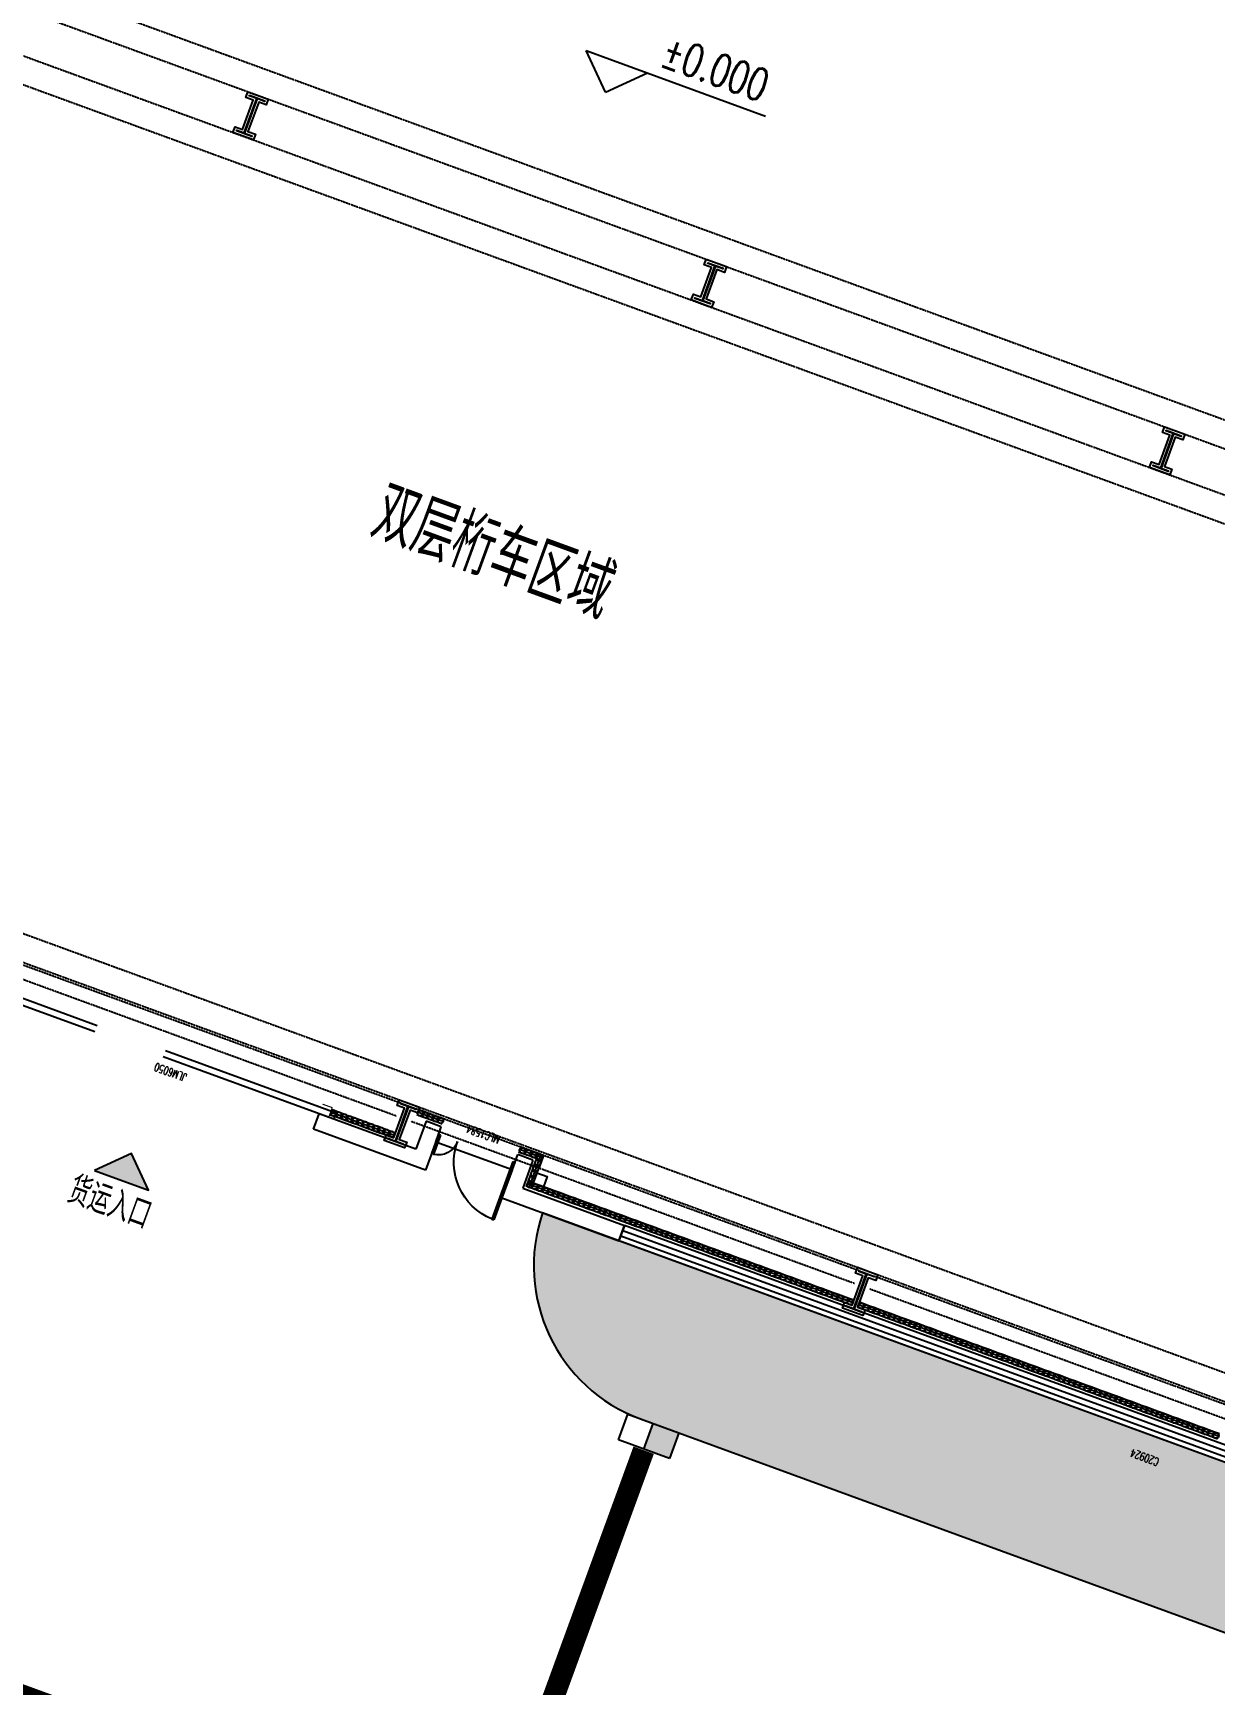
# Model space of a CAD drawing. Extents: x -111898 to 889894, y -2 to 1194865.
# Drawn here: x 607970 to 629772, y 846741 to 877197 of the extents above; entities that cross this region are included whole.
import ezdxf

# ---------------------------------------------------------------- set-up
doc = ezdxf.new("R2010")
doc.units = 0
doc.header["$LTSCALE"] = 10
doc.header["$MEASUREMENT"] = 0
doc.linetypes.add('10平面$0$10平面$0$DASH', pattern=[0.35, 0.25, -0.1])
doc.linetypes.add('10平面$0$DASH', pattern=[0.35, 0.25, -0.1])
doc.layers.get('Defpoints').update_dxf_attribs({"color": 210})
for name, color, linetype in [('0-WALL', 252, 'Continuous'), ('10平面$0$10平面$0$WINDOW', 4, 'Continuous'), ('10平面$0$10平面$0$WINDOW_TEXT', 7, 'Continuous'), ('10平面$0$A-HRAIL', 173, 'Continuous'), ('10平面$0$A-SFCE', 30, 'Continuous'), ('10平面$0$A-TEXT', 61, 'Continuous'), ('10平面$0$AS-WALL', 40, 'Continuous'), ('10平面$0$FH-tri', 180, 'Continuous'), ('10平面$0$建-窗', 4, 'Continuous'), ('10平面$0$建-门窗编号', 7, 'Continuous'), ('Gps-ZF雨水', 4, 'TG_Y'), ('TWT_雨水口', 4, 'Continuous'), ('WALL', 252, 'Continuous')]:
    doc.layers.add(name, color=color, linetype=linetype)
doc.layers.add('GPS-ZF给水', color=3, linetype='TG_J', lineweight=60)
doc.styles.add('10平面$0$10平面$0$_TCH_WINDOW', font='SIMPLEX', dxfattribs={"height": 3.5, "bigfont": 'GBCBIG'})
doc.styles.add('10平面$0$A-STANDARD', font='SIMPLEX', dxfattribs={"bigfont": 'GBCBIG'})
doc.styles.add('10平面$0$A-WIN-LABEL', font='SIMPLEX', dxfattribs={"bigfont": 'GBCBIG'})
doc.styles.add('10平面$0$Standard', font='gbenor.shx', dxfattribs={"bigfont": 'gbcbig.shx'})
doc.styles.add('TG_LINETYPE', font='SIMPLEX', dxfattribs={"width": 0.8, "height": 3.5, "bigfont": 'HZTXT'})
doc.linetypes.add('TG_J', pattern='A,2,-0.3,["J",TG_LINETYPE,S=0.1,R=0,X=-0.23,Y=-0.15],0', length=2.3)
doc.linetypes.add('TG_Y', pattern='A,2,-0.3,["Y",TG_LINETYPE,S=0.1,R=0,X=-0.25,Y=-0.15],0', length=2.3)

# ---------------------------------------------------------------- blocks, each defined once
blk = doc.blocks.new('10平面$0$JYC-1')
at = {"layer": '10平面$0$FH-tri'}
h = blk.add_hatch(color=2, dxfattribs=at)
h.dxf.hatch_style = 1
h.paths.add_polyline_path([(-170967, 42437), (-169717, 43687), (-170967, 43687)])
at = {"layer": '10平面$0$FH-tri', "color": 2}
blk.add_lwpolyline([(-170967, 42437), (-169717, 43687), (-169717, 43687), (-170967, 43687)], close=True, dxfattribs=at)
at = {"layer": '10平面$0$A-TEXT', "style": '10平面$0$A-STANDARD'}
blk.add_text('货运入口', height=900.2, rotation=45, dxfattribs=at).set_placement((-170482, 41220))
blk = doc.blocks.new('10平面$0$10平面$0$$DorLib2D$00000126')
at = {"color": 0, "linetype": 'Continuous'}
for p, q in [((-0.532, 0.5), (-0.532, 0.9)), ((0.532, 0.9), (0.532, 0.5))]:
    blk.add_line(p, q, dxfattribs=at)
at = {"color": 0, "linetype": '10平面$0$10平面$0$DASH'}
for p, q in [((-0.532, 0.9), (0.532, 0.9)), ((-0.532, 0.5), (0.532, 0.5))]:
    blk.add_line(p, q, dxfattribs=at)
blk = doc.blocks.new('10平面$0$WINDOW2DLIB$DYNSTYLE$00000005')
at = {"color": 0}
for points in [[(-0.5, 0.5), (-0.5, -0.5)], [(-0.5, 0.5), (0.5, 0.5)], [(0.5, -0.5), (0.5, 0.5)], [(0.5, 0.1667), (-0.5, 0.1667)], [(0.5, -0.1667), (-0.5, -0.1667)], [(-0.5, -0.5), (0.5, -0.5)]]:
    blk.add_lwpolyline(points, dxfattribs=at)
blk = doc.blocks.new('10平面$0$DOOR2DLIB$SYSLIB$00000123')
at = {"color": 0}
for p, q in [((0.475, -0.001), (0.475, 0.752)), ((0.475, 0.752), (0.5, 0.752)), ((0.5, -0.001), (0.5, 0.752)), ((-0.5, 0), (-0.5, 0.252)), ((-0.475, 0.252), (-0.5, 0.252)), ((-0.475, 0), (-0.475, 0.252)), ((-0.475, 0), (-0.5, 0)), ((0.475, -0.001), (0.5, -0.001))]:
    blk.add_line(p, q, dxfattribs=at)
for centre, radius, start, end in [((0.505, -0.002), 0.755, 92.2493, 179.7238), ((-0.501, 0.003), 0.251, 359.7899, 84.0974)]:
    blk.add_arc(centre, radius, start, end, dxfattribs=at)
blk = doc.blocks.new('10平面$0$42343243-M')
at = {"layer": '10平面$0$10平面$0$WINDOW'}
blk.add_line((198654, 1222620), (200154, 1222620), dxfattribs=at)
at = {"layer": '10平面$0$AS-WALL'}
for p, q in [((198654, 1223170), (196354, 1223170)), ((198654, 1222620), (198654, 1223170)), ((200154, 1223170), (202354, 1223170)), ((200154, 1222620), (200154, 1223170)), ((202354, 1223170), (202354, 1222870)), ((198354, 1222870), (196354, 1222870)), ((198354, 1222320), (198354, 1222870)), ((200454, 1222870), (202354, 1222870)), ((200454, 1222320), (200454, 1222870)), ((198354, 1222320), (198654, 1222320)), ((200154, 1222320), (200454, 1222320))]:
    blk.add_line(p, q, dxfattribs=at)
for points in [[(196354, 1222870), (196354, 1223170)], [(198654, 1222620), (198654, 1222320)], [(200154, 1222620), (200154, 1222320)]]:
    blk.add_lwpolyline(points, dxfattribs=at)
at = {"layer": '10平面$0$10平面$0$WINDOW'}
ref = blk.add_blockref('10平面$0$DOOR2DLIB$SYSLIB$00000123', (199404, 1222470), dxfattribs=dict(at, xscale=-1500, yscale=1500, zscale=300))
ref.add_attrib('A0', 'MLC1584', (199059, 1222108), dxfattribs={"layer": '10平面$0$10平面$0$WINDOW_TEXT', "height": 148.8, "style": '10平面$0$10平面$0$_TCH_WINDOW', "width": 0.705882})
ref = blk.add_blockref('10平面$0$10平面$0$$DorLib2D$00000126', (205254, 1223020), dxfattribs=dict(at, xscale=6000, yscale=-300, zscale=300))
ref.add_attrib('A0', 'JLM6050', (204885, 1223016), dxfattribs={"layer": '10平面$0$10平面$0$WINDOW_TEXT', "height": 148.8, "style": '10平面$0$10平面$0$_TCH_WINDOW', "width": 0.705882})
at = {"layer": '10平面$0$建-窗'}
ref = blk.add_blockref('10平面$0$WINDOW2DLIB$DYNSTYLE$00000005', (185904, 1223020), dxfattribs=dict(at, xscale=-20900, yscale=300, zscale=300, rotation=180.0000000000008))
ref.add_attrib('A0', 'C20924', (185602, 1223521), dxfattribs={"layer": '10平面$0$建-门窗编号', "height": 148.8, "style": '10平面$0$A-WIN-LABEL', "width": 0.705882})
blk = doc.blocks.new('10平面$0$3333')
at = {"layer": '10平面$0$A-SFCE', "const_width": 20}
blk.add_lwpolyline([(-227064, 766320), (-227064, 766510), (-227244, 766510), (-227244, 766320)], dxfattribs=at)
blk = doc.blocks.new('10平面$0$99平面图例外参$0$$LinePat$圆环')
for points in [[(0, 150), (300, 150)], [(0, 0), (300, 0)], [(0, -150), (300, -150)]]:
    blk.add_lwpolyline(points)
at = {"color": 0}
blk.add_circle((150, 0), 150, dxfattribs=at)
blk = doc.blocks.new('$TwtSys$00000424')
for p, q in [((-500, 250), (500, 250)), ((-500, -250), (-500, 250)), ((0, -250), (0, 250)), ((500, 250), (500, -250)), ((500, -250), (-500, -250))]:
    blk.add_line(p, q)
blk.add_solid([(0, 250), (500, 250), (0, -250), (500, -250)])

msp = doc.modelspace()

# ---------------------------------------------------------------- hatches: boundary and pattern name
at = {"layer": '0-WALL'}
h = msp.add_hatch(dxfattribs=at)
h.set_pattern_fill('草坪或沼泽', color=8, scale=400, angle=-0.200257)
h.set_pattern_definition([(359.79974, (-824318.4, 704905.5), (1605.5824, 1594.398), [240, -48, 64, -48, 240, -960]), (359.79974, (-824398.3, 704953.8), (1605.5824, 1594.398), [160, -120, 240, -120, 160, -800]), (359.79974, (-823836, 705591.9), (1605.5824, 1594.398), [200, -80, 200, -1120]), (359.79974, (-824634.9, 705914.7), (1605.5824, 1594.398), [80, -160, 80, -1280]), (89.79974, (-824474.9, 705914.1), (-1594.398, 1605.5824), [144, -1456]), (89.79974, (-823998.3, 704952.4), (-1594.398, 1605.5824), [160, -1440]), (89.79974, (-823596, 705591), (-1594.398, 1605.5824), [160, -1440]), (44.79974, (-823790.3, 704935.7), (5.5922, 1599.9902), [160, -2102.7417]), (134.79974, (-824206.3, 704937.2), (-1599.9902, 5.5922), [160, -2102.7417]), (63.23469, (-823838.3, 704943.9), (5.5922, 1599.99023), [160, -3417.7088]), (75.7635, (-823918.27, 704952.15), (5.59221, 1599.99023), [160, -6436.969]), (75.7635, (-823516.03, 705590.75), (5.59221, 1599.99023), [128, -6468.969]), (75.7635, (-824442.9, 705914), (5.59221, 1599.99023), [112, -6484.969]), (103.835987, (-824078.27, 704952.7), (5.59221, 1599.99023), [160, -6436.969]), (103.835987, (-823676.03, 705591.3), (5.59221, 1599.99023), [128, -6468.969]), (103.835987, (-824506.9, 705914.2), (5.59221, 1599.99023), [112, -6484.969]), (116.364795, (-824158.3, 704945), (5.5922, 1599.99023), [160, -3417.7069])])
edge = h.paths.add_edge_path()
edge.add_line((741503.08, 933538.38), (741712.87, 934018.57))
edge.add_line((741712.87, 934018.57), (745060.96, 941812.89))
edge.add_line((745060.96, 941812.89), (766890.86, 1001849.76))
edge.add_line((766890.86, 1001849.76), (760346.98, 1016169.02))
edge.add_line((760346.98, 1016169.02), (737579.78, 1026362.54))
edge.add_line((737579.78, 1026362.54), (720756.11, 1037729.77))
edge.add_line((720756.11, 1037729.77), (653654.65, 1067773.01))
edge.add_line((653654.65, 1067773.01), (467795.25, 820503.81))
edge.add_line((467795.25, 820503.81), (468143.58, 820404.89))
edge.add_line((468143.58, 820404.89), (647181.92, 1058601.18))
edge.add_line((647181.92, 1058601.18), (648464.56, 1058132.56))
edge.add_line((648464.56, 1058132.56), (650350.23, 1063296.8))
edge.add_line((650350.23, 1063296.8), (720796.15, 1037558.69))
edge.add_line((720796.15, 1037558.69), (718909.6, 1032395.07))
edge.add_line((718909.6, 1032395.07), (725484.49, 1029992.9))
edge.add_line((725484.49, 1029992.9), (726513.26, 1032808.65))
edge.add_line((726513.26, 1032808.65), (729331.07, 1031779.14))
edge.add_line((729331.07, 1031779.14), (728302.36, 1028963.46))
edge.add_line((728302.36, 1028963.46), (747084.56, 1022101.19))
edge.add_line((747084.56, 1022101.19), (755217.14, 1018452.95))
edge.add_arc((743028.5, 1006160.87), 17310.64, -14.619994, 45.242091, ccw=False)
edge.add_line((759778.64, 1001791.54), (760685.99, 1001458.08))
edge.add_line((760685.99, 1001458.08), (765094.65, 999847.31))
edge.add_line((765094.65, 999847.31), (740941.69, 933744.02))
edge.add_line((740941.69, 933744.02), (741503.08, 933538.38))
h = msp.add_hatch(dxfattribs=at)
h.set_pattern_fill('草坪或沼泽', color=8, scale=400, angle=-0.200257)
h.set_pattern_definition([(359.79974, (-824318.4, 704905.5), (1605.5824, 1594.398), [240, -48, 64, -48, 240, -960]), (359.79974, (-824398.3, 704953.8), (1605.5824, 1594.398), [160, -120, 240, -120, 160, -800]), (359.79974, (-823836, 705591.9), (1605.5824, 1594.398), [200, -80, 200, -1120]), (359.79974, (-824634.9, 705914.7), (1605.5824, 1594.398), [80, -160, 80, -1280]), (89.79974, (-824474.9, 705914.1), (-1594.398, 1605.5824), [144, -1456]), (89.79974, (-823998.3, 704952.4), (-1594.398, 1605.5824), [160, -1440]), (89.79974, (-823596, 705591), (-1594.398, 1605.5824), [160, -1440]), (44.79974, (-823790.3, 704935.7), (5.5922, 1599.9902), [160, -2102.7417]), (134.79974, (-824206.3, 704937.2), (-1599.9902, 5.5922), [160, -2102.7417]), (63.23469, (-823838.3, 704943.9), (5.5922, 1599.99023), [160, -3417.7088]), (75.7635, (-823918.27, 704952.15), (5.59221, 1599.99023), [160, -6436.969]), (75.7635, (-823516.03, 705590.75), (5.59221, 1599.99023), [128, -6468.969]), (75.7635, (-824442.9, 705914), (5.59221, 1599.99023), [112, -6484.969]), (103.835987, (-824078.27, 704952.7), (5.59221, 1599.99023), [160, -6436.969]), (103.835987, (-823676.03, 705591.3), (5.59221, 1599.99023), [128, -6468.969]), (103.835987, (-824506.9, 705914.2), (5.59221, 1599.99023), [112, -6484.969]), (116.364795, (-824158.3, 704945), (5.5922, 1599.99023), [160, -3417.7069])])
edge = h.paths.add_edge_path()
edge.add_arc((654393.68, 841972.09), 3000.73, 249.935502, 338.960589)
edge.add_line((657194.37, 840894.8), (617369.22, 855445.32))
edge.add_arc((620220.23, 854470.73), 3012.99, 161.127468, 249.695679)
edge.add_line((619174.7, 851644.96), (653364.2, 839153.48))

# ---------------------------------------------------------------- linework, layer by layer
msp.add_lwpolyline([(653364.2, 839153.48, 0.40923859), (657194.37, 840894.8), (617369.22, 855445.32, 0.40691312), (619174.7, 851644.96)], format="xyb", close=True, dxfattribs=at)
at = {"layer": 'Defpoints', "color": 1}
msp.add_lwpolyline([(617384.82, 855925.1), (617196.96, 855993.74), (617265.6, 856181.59), (617453.45, 856112.96)], close=True, dxfattribs=at)
at = {"layer": 'GPS-ZF给水', "ltscale": 0.1, "const_width": 400}
msp.add_lwpolyline([(521826.69, 877948.18), (679851.32, 820212.27)], dxfattribs=at)
at = {"layer": 'Gps-ZF雨水', "ltscale": 0.1, "const_width": 400}
msp.add_lwpolyline([(615765.65, 841577.11), (619233.52, 851068.74)], dxfattribs=at)
at = {"layer": 'WALL', "color": 8, "linetype": '10平面$0$DASH'}
for p, q in [((561759.37, 894979.94), (688842.91, 848548.68)), ((561587.78, 894510.31), (688671.33, 848079.05)), ((561313.24, 893758.89), (688396.79, 847327.63)), ((561141.66, 893289.25), (688225.2, 846857.99)), ((556097.02, 879481.95), (683180.57, 833050.69)), ((555925.43, 879012.32), (683008.98, 832581.05)), ((614753.69, 857465.58), (598128.57, 863539.74)), ((614667.89, 857230.76), (598042.77, 863304.92)), ((623207.14, 854377.03), (615035.47, 857362.63)), ((623121.34, 854142.21), (614949.67, 857127.81)), ((640028.25, 847965.1), (623403.13, 854039.26)), ((640114.04, 848199.92), (623488.92, 854274.08))]:
    msp.add_line(p, q, dxfattribs=at)
at = {"layer": 'WALL', "color": 8}
for p, q in [((618532.36, 876104.62), (618174.7, 876874.08)), ((618174.7, 876874.08), (621480.94, 875666.12)), ((618532.36, 876104.62), (619301.83, 876462.28))]:
    msp.add_line(p, q, dxfattribs=at)
for points in [[(611932.78, 876116.25), (612308.49, 875978.98), (612270.05, 875873.79), (612132.92, 875923.89), (611935.25, 875382.87), (612072.39, 875332.76), (612033.95, 875227.57), (611658.24, 875364.83), (611696.68, 875470.03), (611833.81, 875419.93), (612031.48, 875960.95), (611894.34, 876011.05)], [(611962.58, 876052.13), (612244.37, 875949.18), (612240.25, 875937.91), (612103.11, 875988.01), (611871.13, 875353.06), (612008.26, 875302.96), (612004.14, 875291.69), (611722.36, 875394.64), (611726.48, 875405.91), (611863.61, 875355.81), (612095.6, 875990.76), (611958.47, 876040.86)], [(620386.23, 873027.7), (620761.94, 872890.43), (620723.5, 872785.23), (620586.37, 872835.33), (620388.7, 872294.31), (620525.84, 872244.21), (620487.4, 872139.01), (620111.69, 872276.28), (620150.13, 872381.48), (620287.26, 872331.38), (620484.93, 872872.4), (620347.79, 872922.5)], [(620416.04, 872963.58), (620697.82, 872860.62), (620693.7, 872849.35), (620556.56, 872899.46), (620324.58, 872264.51), (620461.71, 872214.41), (620457.6, 872203.13), (620175.81, 872306.09), (620179.93, 872317.36), (620317.07, 872267.25), (620549.05, 872902.2), (620411.92, 872952.31)], [(628839.68, 869939.14), (629215.39, 869801.88), (629176.95, 869696.68), (629039.82, 869746.78), (628842.15, 869205.76), (628979.29, 869155.66), (628940.85, 869050.46), (628565.14, 869187.73), (628603.58, 869292.93), (628740.71, 869242.82), (628938.38, 869783.84), (628801.25, 869833.95)], [(628869.49, 869875.02), (629151.27, 869772.07), (629147.15, 869760.8), (629010.02, 869810.9), (628778.03, 869175.95), (628915.16, 869125.85), (628911.05, 869114.58), (628629.27, 869217.53), (628633.38, 869228.8), (628770.52, 869178.7), (629002.5, 869813.65), (628865.37, 869863.75)], [(614723.88, 857529.71), (615099.59, 857392.44), (615061.15, 857287.24), (614924.02, 857337.34), (614726.35, 856796.32), (614863.49, 856746.22), (614825.05, 856641.02), (614449.34, 856778.29), (614487.78, 856883.49), (614624.91, 856833.38), (614822.58, 857374.4), (614685.45, 857424.51)], [(614753.69, 857465.58), (615035.47, 857362.63), (615031.35, 857351.36), (614894.22, 857401.46), (614662.23, 856766.51), (614799.36, 856716.41), (614795.25, 856705.14), (614513.47, 856808.09), (614517.58, 856819.36), (614654.72, 856769.26), (614886.7, 857404.21), (614749.57, 857454.31)], [(623177.33, 854441.15), (623553.04, 854303.88), (623514.61, 854198.68), (623377.47, 854248.79), (623179.8, 853707.77), (623316.94, 853657.66), (623278.5, 853552.46), (622902.79, 853689.73), (622941.23, 853794.93), (623078.36, 853744.83), (623276.03, 854285.85), (623138.9, 854335.95)], [(623207.14, 854377.03), (623488.92, 854274.08), (623484.8, 854262.81), (623347.67, 854312.91), (623115.68, 853677.96), (623252.82, 853627.86), (623248.7, 853616.59), (622966.92, 853719.54), (622971.03, 853730.81), (623108.17, 853680.71), (623340.15, 854315.65), (623203.02, 854365.76)]]:
    msp.add_lwpolyline(points, close=True, dxfattribs=at)

# ---------------------------------------------------------------- block references
at = {"layer": '10平面$0$A-HRAIL'}
for p, xscale, yscale, zscale, rotation in [((613469.68, 857302.3), -0.3461108940497231, 0.3333333333333334, 0.3333333333333333, 159.9297114343897), ((613567.21, 857266.67), -0.3461108940497231, 0.3333333333333334, 0.3333333333333333, 159.9297114343897), ((613664.73, 857231.04), -0.3461108940497231, 0.3333333333333334, 0.3333333333333333, 159.9297114343897), ((613762.26, 857195.41), -0.3461108940497231, 0.3333333333333334, 0.3333333333333333, 159.9297114343897), ((613859.79, 857159.77), -0.3461108940497231, 0.3333333333333334, 0.3333333333333333, 159.9297114343897), ((613957.32, 857124.14), -0.3461108940497231, 0.3333333333333334, 0.3333333333333333, 159.9297114343897), ((614054.84, 857088.51), -0.3461108940497231, 0.3333333333333334, 0.3333333333333333, 159.9297114343897), ((614152.37, 857052.88), -0.3461108940497231, 0.3333333333333334, 0.3333333333333333, 159.9297114343897), ((614249.9, 857017.24), -0.3461108940497231, 0.3333333333333334, 0.3333333333333333, 159.9297114343897), ((615159.2, 857264.19), 0.3333327849077566, 0.3333327849077566, 0.3333327849077566, 159.9297114345931), ((615253.13, 857229.87), 0.3333327849077566, 0.3333327849077566, 0.3333327849077566, 159.9297114345931), ((615347.05, 857195.56), 0.3333327849077566, 0.3333327849077566, 0.3333327849077566, 159.9297114345931), ((615440.98, 857161.24), 0.3333327849077566, 0.3333327849077566, 0.3333327849077566, 159.9297114345931), ((615534.91, 857126.92), 0.3333327849077566, 0.3333327849077566, 0.3333327849077566, 159.9297114345931), ((614347.43, 856981.61), -0.3461108940497231, 0.3333333333333334, 0.3333333333333333, 159.9297114343897), ((614444.95, 856945.98), -0.3461108940497231, 0.3333333333333334, 0.3333333333333333, 159.9297114343897), ((614542.48, 856910.34), -0.3461108940497231, 0.3333333333333334, 0.3333333333333333, 159.9297114343897), ((617049.48, 856573.56), 0.3749999999076196, 0.3333333333333334, 0.3333333333333333, 159.9297114345931), ((617155.15, 856534.95), 0.3749999999076196, 0.3333333333333334, 0.3333333333333333, 159.9297114345931), ((617260.82, 856496.34), 0.3749999999076196, 0.3333333333333334, 0.3333333333333333, 159.9297114345931), ((617366.49, 856457.74), 0.3749999999076196, 0.3333333333333334, 0.3333333333333333, 159.9297114345931), ((617336.68, 856521.86), 0.3611111227129974, 0.3333333333333334, 0.3333333333333333, 249.9297114345931), ((617225.15, 856216.6), 0.3611111227129974, 0.3333333333333334, 0.3333333333333333, 249.9297114345931), ((617262.33, 856318.35), 0.3611111227129974, 0.3333333333333334, 0.3333333333333333, 249.9297114345931), ((617299.51, 856420.1), 0.3611111227129974, 0.3333333333333334, 0.3333333333333333, 249.9297114345931), ((617150.8, 856013.09), 0.3611111227129974, 0.3333333333333334, 0.3333333333333333, 249.9297114345931), ((617181.23, 855946.25), 0.3384127419475277, 0.3333333333333334, 0.3333333333333333, 159.9297114347964), ((617187.98, 856114.84), 0.3611111227129974, 0.3333333333333334, 0.3333333333333333, 249.9297114345931), ((617276.59, 855911.41), 0.3384127419475277, 0.3333333333333334, 0.3333333333333333, 159.9297114347964), ((617371.95, 855876.57), 0.3384127419475277, 0.3333333333333334, 0.3333333333333333, 159.9297114347964), ((617467.31, 855841.73), 0.3384127419475277, 0.3333333333333334, 0.3333333333333333, 159.9297114347964), ((617562.67, 855806.89), 0.3384127419475277, 0.3333333333333334, 0.3333333333333333, 159.9297114347964), ((617658.03, 855772.05), 0.3384127419475277, 0.3333333333333334, 0.3333333333333333, 159.9297114347964), ((617753.39, 855737.21), 0.3384127419475277, 0.3333333333333334, 0.3333333333333333, 159.9297114347964), ((617848.74, 855702.37), 0.3384127419475277, 0.3333333333333334, 0.3333333333333333, 159.9297114347964), ((617944.1, 855667.53), 0.3384127419475277, 0.3333333333333334, 0.3333333333333333, 159.9297114347964), ((618039.46, 855632.69), 0.3384127419475277, 0.3333333333333334, 0.3333333333333333, 159.9297114347964), ((618134.82, 855597.85), 0.3384127419475277, 0.3333333333333334, 0.3333333333333333, 159.9297114347964), ((618230.18, 855563.01), 0.3384127419475277, 0.3333333333333334, 0.3333333333333333, 159.9297114347964), ((618325.54, 855528.17), 0.3384127419475277, 0.3333333333333334, 0.3333333333333333, 159.9297114347964), ((618420.9, 855493.33), 0.3384127419475277, 0.3333333333333334, 0.3333333333333333, 159.9297114347964), ((618516.25, 855458.49), 0.3384127419475277, 0.3333333333333334, 0.3333333333333333, 159.9297114347964), ((618611.61, 855423.65), 0.3384127419475277, 0.3333333333333334, 0.3333333333333333, 159.9297114347964), ((618706.97, 855388.81), 0.3384127419475277, 0.3333333333333334, 0.3333333333333333, 159.9297114347964), ((618802.33, 855353.97), 0.3384127419475277, 0.3333333333333334, 0.3333333333333333, 159.9297114347964), ((618897.69, 855319.13), 0.3384127419475277, 0.3333333333333334, 0.3333333333333333, 159.9297114347964), ((618993.05, 855284.29), 0.3384127419475277, 0.3333333333333334, 0.3333333333333333, 159.9297114347964), ((619088.4, 855249.45), 0.3384127419475277, 0.3333333333333334, 0.3333333333333333, 159.9297114347964), ((619183.76, 855214.61), 0.3384127419475277, 0.3333333333333334, 0.3333333333333333, 159.9297114347964), ((619279.12, 855179.76), 0.3384127419475277, 0.3333333333333334, 0.3333333333333333, 159.9297114347964), ((619374.48, 855144.92), 0.3384127419475277, 0.3333333333333334, 0.3333333333333333, 159.9297114347964), ((619469.84, 855110.08), 0.3384127419475277, 0.3333333333333334, 0.3333333333333333, 159.9297114347964), ((619565.2, 855075.24), 0.3384127419475277, 0.3333333333333334, 0.3333333333333333, 159.9297114347964), ((619660.56, 855040.4), 0.3384127419475277, 0.3333333333333334, 0.3333333333333333, 159.9297114347964), ((619755.91, 855005.56), 0.3384127419475277, 0.3333333333333334, 0.3333333333333333, 159.9297114347964), ((619851.27, 854970.72), 0.3384127419475277, 0.3333333333333334, 0.3333333333333333, 159.9297114347964), ((619946.63, 854935.88), 0.3384127419475277, 0.3333333333333334, 0.3333333333333333, 159.9297114347964), ((620041.99, 854901.04), 0.3384127419475277, 0.3333333333333334, 0.3333333333333333, 159.9297114347964), ((620137.35, 854866.2), 0.3384127419475277, 0.3333333333333334, 0.3333333333333333, 159.9297114347964), ((620232.71, 854831.36), 0.3384127419475277, 0.3333333333333334, 0.3333333333333333, 159.9297114347964), ((620328.07, 854796.52), 0.3384127419475277, 0.3333333333333334, 0.3333333333333333, 159.9297114347964), ((620423.42, 854761.68), 0.3384127419475277, 0.3333333333333334, 0.3333333333333333, 159.9297114347964), ((620518.78, 854726.84), 0.3384127419475277, 0.3333333333333334, 0.3333333333333333, 159.9297114347964), ((620614.14, 854692), 0.3384127419475277, 0.3333333333333334, 0.3333333333333333, 159.9297114347964), ((620709.5, 854657.16), 0.3384127419475277, 0.3333333333333334, 0.3333333333333333, 159.9297114347964), ((620804.86, 854622.32), 0.3384127419475277, 0.3333333333333334, 0.3333333333333333, 159.9297114347964), ((620900.22, 854587.48), 0.3384127419475277, 0.3333333333333334, 0.3333333333333333, 159.9297114347964), ((620995.58, 854552.64), 0.3384127419475277, 0.3333333333333334, 0.3333333333333333, 159.9297114347964), ((621090.93, 854517.8), 0.3384127419475277, 0.3333333333333334, 0.3333333333333333, 159.9297114347964), ((621186.29, 854482.96), 0.3384127419475277, 0.3333333333333334, 0.3333333333333333, 159.9297114347964), ((621281.65, 854448.12), 0.3384127419475277, 0.3333333333333334, 0.3333333333333333, 159.9297114347964), ((621377.01, 854413.28), 0.3384127419475277, 0.3333333333333334, 0.3333333333333333, 159.9297114347964), ((621472.37, 854378.44), 0.3384127419475277, 0.3333333333333334, 0.3333333333333333, 159.9297114347964), ((621567.73, 854343.6), 0.3384127419475277, 0.3333333333333334, 0.3333333333333333, 159.9297114347964), ((621663.08, 854308.76), 0.3384127419475277, 0.3333333333333334, 0.3333333333333333, 159.9297114347964), ((621758.44, 854273.92), 0.3384127419475277, 0.3333333333333334, 0.3333333333333333, 159.9297114347964), ((621853.8, 854239.08), 0.3384127419475277, 0.3333333333333334, 0.3333333333333333, 159.9297114347964), ((621949.16, 854204.24), 0.3384127419475277, 0.3333333333333334, 0.3333333333333333, 159.9297114347964), ((622044.52, 854169.4), 0.3384127419475277, 0.3333333333333334, 0.3333333333333333, 159.9297114347964), ((622139.88, 854134.56), 0.3384127419475277, 0.3333333333333334, 0.3333333333333333, 159.9297114347964), ((622235.24, 854099.72), 0.3384127419475277, 0.3333333333333334, 0.3333333333333333, 159.9297114347964), ((622330.59, 854064.88), 0.3384127419475277, 0.3333333333333334, 0.3333333333333333, 159.9297114347964), ((622425.95, 854030.04), 0.3384127419475277, 0.3333333333333334, 0.3333333333333333, 159.9297114347964), ((622521.31, 853995.2), 0.3384127419475277, 0.3333333333333334, 0.3333333333333333, 159.9297114347964), ((622616.67, 853960.36), 0.3384127419475277, 0.3333333333333334, 0.3333333333333333, 159.9297114347964), ((622712.03, 853925.52), 0.3384127419475277, 0.3333333333333334, 0.3333333333333333, 159.9297114347964), ((622807.39, 853890.68), 0.3384127419475277, 0.3333333333333334, 0.3333333333333333, 159.9297114347964), ((622902.75, 853855.84), 0.3384127419475277, 0.3333333333333334, 0.3333333333333333, 159.9297114347964), ((622998.1, 853821), 0.3384127419475277, 0.3333333333333334, 0.3333333333333333, 159.9297114347964), ((623093.46, 853786.16), 0.3384127419475277, 0.3333333333333334, 0.3333333333333333, 159.9297114347964), ((623289.81, 853714.42), 0.3368181818181796, 0.3333333333333334, 0.3333333333333333, 159.9297114347964), ((623384.72, 853679.74), 0.3368181818181796, 0.3333333333333334, 0.3333333333333333, 159.9297114347964), ((623479.63, 853645.07), 0.3368181818181796, 0.3333333333333334, 0.3333333333333333, 159.9297114347964), ((623574.54, 853610.39), 0.3368181818181796, 0.3333333333333334, 0.3333333333333333, 159.9297114347964), ((623669.45, 853575.71), 0.3368181818181796, 0.3333333333333334, 0.3333333333333333, 159.9297114347964), ((623764.36, 853541.04), 0.3368181818181796, 0.3333333333333334, 0.3333333333333333, 159.9297114347964), ((623859.27, 853506.36), 0.3368181818181796, 0.3333333333333334, 0.3333333333333333, 159.9297114347964), ((623954.18, 853471.69), 0.3368181818181796, 0.3333333333333334, 0.3333333333333333, 159.9297114347964), ((624049.09, 853437.01), 0.3368181818181796, 0.3333333333333334, 0.3333333333333333, 159.9297114347964), ((624144, 853402.33), 0.3368181818181796, 0.3333333333333334, 0.3333333333333333, 159.9297114347964), ((624238.91, 853367.66), 0.3368181818181796, 0.3333333333333334, 0.3333333333333333, 159.9297114347964), ((624333.81, 853332.98), 0.3368181818181796, 0.3333333333333334, 0.3333333333333333, 159.9297114347964), ((624428.72, 853298.31), 0.3368181818181796, 0.3333333333333334, 0.3333333333333333, 159.9297114347964), ((624523.63, 853263.63), 0.3368181818181796, 0.3333333333333334, 0.3333333333333333, 159.9297114347964), ((624618.54, 853228.95), 0.3368181818181796, 0.3333333333333334, 0.3333333333333333, 159.9297114347964), ((624713.45, 853194.28), 0.3368181818181796, 0.3333333333333334, 0.3333333333333333, 159.9297114347964), ((624808.36, 853159.6), 0.3368181818181796, 0.3333333333333334, 0.3333333333333333, 159.9297114347964), ((624903.27, 853124.93), 0.3368181818181796, 0.3333333333333334, 0.3333333333333333, 159.9297114347964), ((624998.18, 853090.25), 0.3368181818181796, 0.3333333333333334, 0.3333333333333333, 159.9297114347964), ((625093.09, 853055.57), 0.3368181818181796, 0.3333333333333334, 0.3333333333333333, 159.9297114347964), ((625188, 853020.9), 0.3368181818181796, 0.3333333333333334, 0.3333333333333333, 159.9297114347964), ((625282.91, 852986.22), 0.3368181818181796, 0.3333333333333334, 0.3333333333333333, 159.9297114347964), ((625377.82, 852951.55), 0.3368181818181796, 0.3333333333333334, 0.3333333333333333, 159.9297114347964), ((625472.72, 852916.87), 0.3368181818181796, 0.3333333333333334, 0.3333333333333333, 159.9297114347964), ((625567.63, 852882.19), 0.3368181818181796, 0.3333333333333334, 0.3333333333333333, 159.9297114347964), ((625662.54, 852847.52), 0.3368181818181796, 0.3333333333333334, 0.3333333333333333, 159.9297114347964), ((625757.45, 852812.84), 0.3368181818181796, 0.3333333333333334, 0.3333333333333333, 159.9297114347964), ((625852.36, 852778.17), 0.3368181818181796, 0.3333333333333334, 0.3333333333333333, 159.9297114347964), ((625947.27, 852743.49), 0.3368181818181796, 0.3333333333333334, 0.3333333333333333, 159.9297114347964), ((626042.18, 852708.81), 0.3368181818181796, 0.3333333333333334, 0.3333333333333333, 159.9297114347964), ((626137.09, 852674.14), 0.3368181818181796, 0.3333333333333334, 0.3333333333333333, 159.9297114347964), ((626232, 852639.46), 0.3368181818181796, 0.3333333333333334, 0.3333333333333333, 159.9297114347964), ((626326.91, 852604.78), 0.3368181818181796, 0.3333333333333334, 0.3333333333333333, 159.9297114347964), ((626421.82, 852570.11), 0.3368181818181796, 0.3333333333333334, 0.3333333333333333, 159.9297114347964), ((626516.73, 852535.43), 0.3368181818181796, 0.3333333333333334, 0.3333333333333333, 159.9297114347964), ((626611.64, 852500.76), 0.3368181818181796, 0.3333333333333334, 0.3333333333333333, 159.9297114347964), ((626706.54, 852466.08), 0.3368181818181796, 0.3333333333333334, 0.3333333333333333, 159.9297114347964), ((626801.45, 852431.4), 0.3368181818181796, 0.3333333333333334, 0.3333333333333333, 159.9297114347964), ((626896.36, 852396.73), 0.3368181818181796, 0.3333333333333334, 0.3333333333333333, 159.9297114347964), ((626991.27, 852362.05), 0.3368181818181796, 0.3333333333333334, 0.3333333333333333, 159.9297114347964), ((627086.18, 852327.38), 0.3368181818181796, 0.3333333333333334, 0.3333333333333333, 159.9297114347964), ((627181.09, 852292.7), 0.3368181818181796, 0.3333333333333334, 0.3333333333333333, 159.9297114347964), ((627276, 852258.02), 0.3368181818181796, 0.3333333333333334, 0.3333333333333333, 159.9297114347964), ((627370.91, 852223.35), 0.3368181818181796, 0.3333333333333334, 0.3333333333333333, 159.9297114347964), ((627465.82, 852188.67), 0.3368181818181796, 0.3333333333333334, 0.3333333333333333, 159.9297114347964), ((627560.73, 852154), 0.3368181818181796, 0.3333333333333334, 0.3333333333333333, 159.9297114347964), ((627655.64, 852119.32), 0.3368181818181796, 0.3333333333333334, 0.3333333333333333, 159.9297114347964), ((627750.55, 852084.64), 0.3368181818181796, 0.3333333333333334, 0.3333333333333333, 159.9297114347964), ((627845.45, 852049.97), 0.3368181818181796, 0.3333333333333334, 0.3333333333333333, 159.9297114347964), ((627940.36, 852015.29), 0.3368181818181796, 0.3333333333333334, 0.3333333333333333, 159.9297114347964), ((628035.27, 851980.62), 0.3368181818181796, 0.3333333333333334, 0.3333333333333333, 159.9297114347964), ((628130.18, 851945.94), 0.3368181818181796, 0.3333333333333334, 0.3333333333333333, 159.9297114347964), ((628225.09, 851911.26), 0.3368181818181796, 0.3333333333333334, 0.3333333333333333, 159.9297114347964), ((628320, 851876.59), 0.3368181818181796, 0.3333333333333334, 0.3333333333333333, 159.9297114347964), ((628414.91, 851841.91), 0.3368181818181796, 0.3333333333333334, 0.3333333333333333, 159.9297114347964), ((628509.82, 851807.24), 0.3368181818181796, 0.3333333333333334, 0.3333333333333333, 159.9297114347964), ((628604.73, 851772.56), 0.3368181818181796, 0.3333333333333334, 0.3333333333333333, 159.9297114347964), ((628699.64, 851737.88), 0.3368181818181796, 0.3333333333333334, 0.3333333333333333, 159.9297114347964), ((628794.55, 851703.21), 0.3368181818181796, 0.3333333333333334, 0.3333333333333333, 159.9297114347964), ((628889.46, 851668.53), 0.3368181818181796, 0.3333333333333334, 0.3333333333333333, 159.9297114347964), ((628984.37, 851633.86), 0.3368181818181796, 0.3333333333333334, 0.3333333333333333, 159.9297114347964), ((629079.27, 851599.18), 0.3368181818181796, 0.3333333333333334, 0.3333333333333333, 159.9297114347964), ((629174.18, 851564.5), 0.3368181818181796, 0.3333333333333334, 0.3333333333333333, 159.9297114347964), ((629269.09, 851529.83), 0.3368181818181796, 0.3333333333333334, 0.3333333333333333, 159.9297114347964), ((629364, 851495.15), 0.3368181818181796, 0.3333333333333334, 0.3333333333333333, 159.9297114347964), ((629458.91, 851460.48), 0.3368181818181796, 0.3333333333333334, 0.3333333333333333, 159.9297114347964), ((629553.82, 851425.8), 0.3368181818181796, 0.3333333333333334, 0.3333333333333333, 159.9297114347964), ((629648.73, 851391.12), 0.3368181818181796, 0.3333333333333334, 0.3333333333333333, 159.9297114347964), ((629743.64, 851356.45), 0.3368181818181796, 0.3333333333333334, 0.3333333333333333, 159.9297114347964), ((629838.55, 851321.77), 0.3368181818181796, 0.3333333333333334, 0.3333333333333333, 159.9297114347964)]:
    msp.add_blockref('10平面$0$99平面图例外参$0$$LinePat$圆环', p, dxfattribs=dict(at, xscale=xscale, yscale=yscale, zscale=zscale, rotation=rotation))
at = {"layer": '10平面$0$A-SFCE', "rotation": 249.9297114345931}
msp.add_blockref('10平面$0$3333', (-184457.29, 906986.02), dxfattribs=at)
at = {"layer": 'TWT_雨水口', "rotation": 339.9297083984292}
msp.add_blockref('$TwtSys$00000424', (619324.57, 851324.04), dxfattribs=at)
at = {"layer": 'WALL', "xscale": 0.6000000000000003, "yscale": 0.6000000000000003, "zscale": 0.6000000000000003, "rotation": 294.9297114345945}
msp.add_blockref('10平面$0$JYC-1', (629253.09, 752471.47), dxfattribs=at)
at = {"layer": 'WALL', "color": 8, "rotation": 159.9297114345931}
msp.add_blockref('10平面$0$42343243-M', (1222966.7, 1936436.91), dxfattribs=at)

# ---------------------------------------------------------------- texts
at = {"layer": 'WALL', "color": 8, "style": '10平面$0$A-STANDARD', "width": 0.705882}
msp.add_text('%%P0.000', height=595, rotation=339.929672, dxfattribs=at).set_placement((619505.39, 876611.48))
at = {"layer": 'WALL', "color": 8, "style": '10平面$0$Standard'}
msp.add_text('双层桁车区域', height=1057.778, rotation=339.929672, dxfattribs=at).set_placement((614140.41, 867924.26))

doc.saveas('drawing.dxf')
